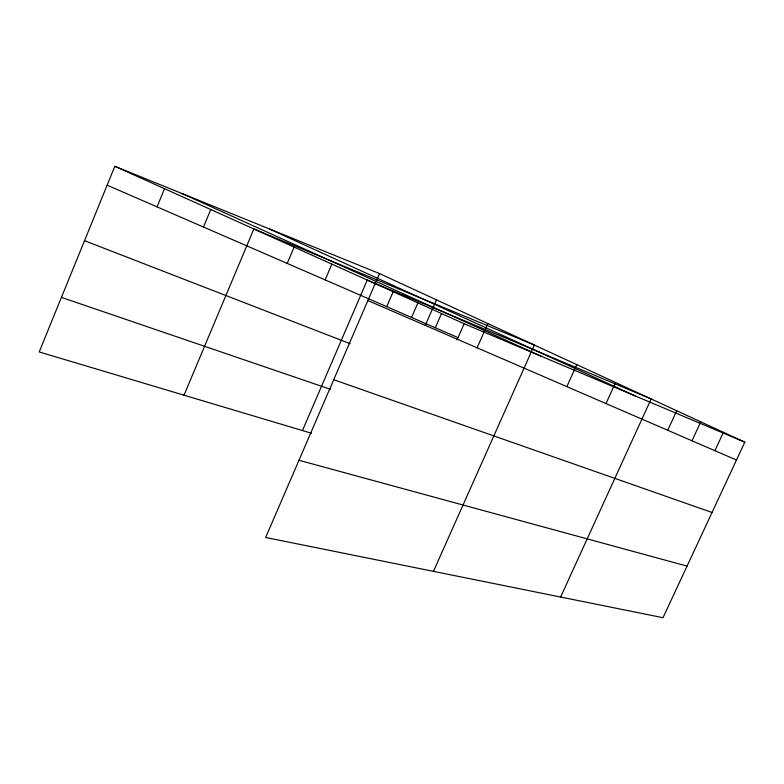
<?xml version="1.0" encoding="UTF-8"?>
<svg xmlns="http://www.w3.org/2000/svg" width="784" height="784" viewBox="0 0 784 784"><rect width="100%" height="100%" fill="white"/><g stroke="black" fill="none" stroke-linecap="round" stroke-linejoin="round"><path stroke-width="1.18" d="M379.515 273.567L265.658 537.481L663.009 617.704L744.8 442.176L379.515 273.567L114.827 166.296L39.2 351.938L311.483 433.258M157.055 206.868L164.532 188.709M203.477 227.037L210.759 209.544M184.024 395.185L253.859 228.967L534.365 345.048L433.444 571.35M287.228 263.424L294.137 247.117M325.125 279.888L331.857 264.12M302.457 430.553L367.265 280.074L651.141 398.948L560.609 597.026M386.718 306.652L393.166 291.746M411.561 317.442L417.901 302.898M425.291 325.399L436.453 299.851M435.306 327.761L441.529 313.551M457.052 339.844L464.138 323.733L744.8 442.176M477.093 347.812L487.805 323.557M566.852 386.639L576.769 364.619M605.993 403.574L615.538 382.514M667.733 430.279L676.71 410.747M692.017 440.784L700.759 421.851M714.89 450.682L723.416 432.307M298.969 460.267L687.049 566.107M61.426 297.381L330.456 389.295M333.719 379.721L712.039 512.491M84.525 240.688L350.134 343.696M367.872 300.556L736.49 460.022M107.134 185.181L458.032 337.63M114.827 166.296L464.138 323.733M182.192 193.599L541.421 356.348M269.559 229.006L635.432 396.028"/></g></svg>
